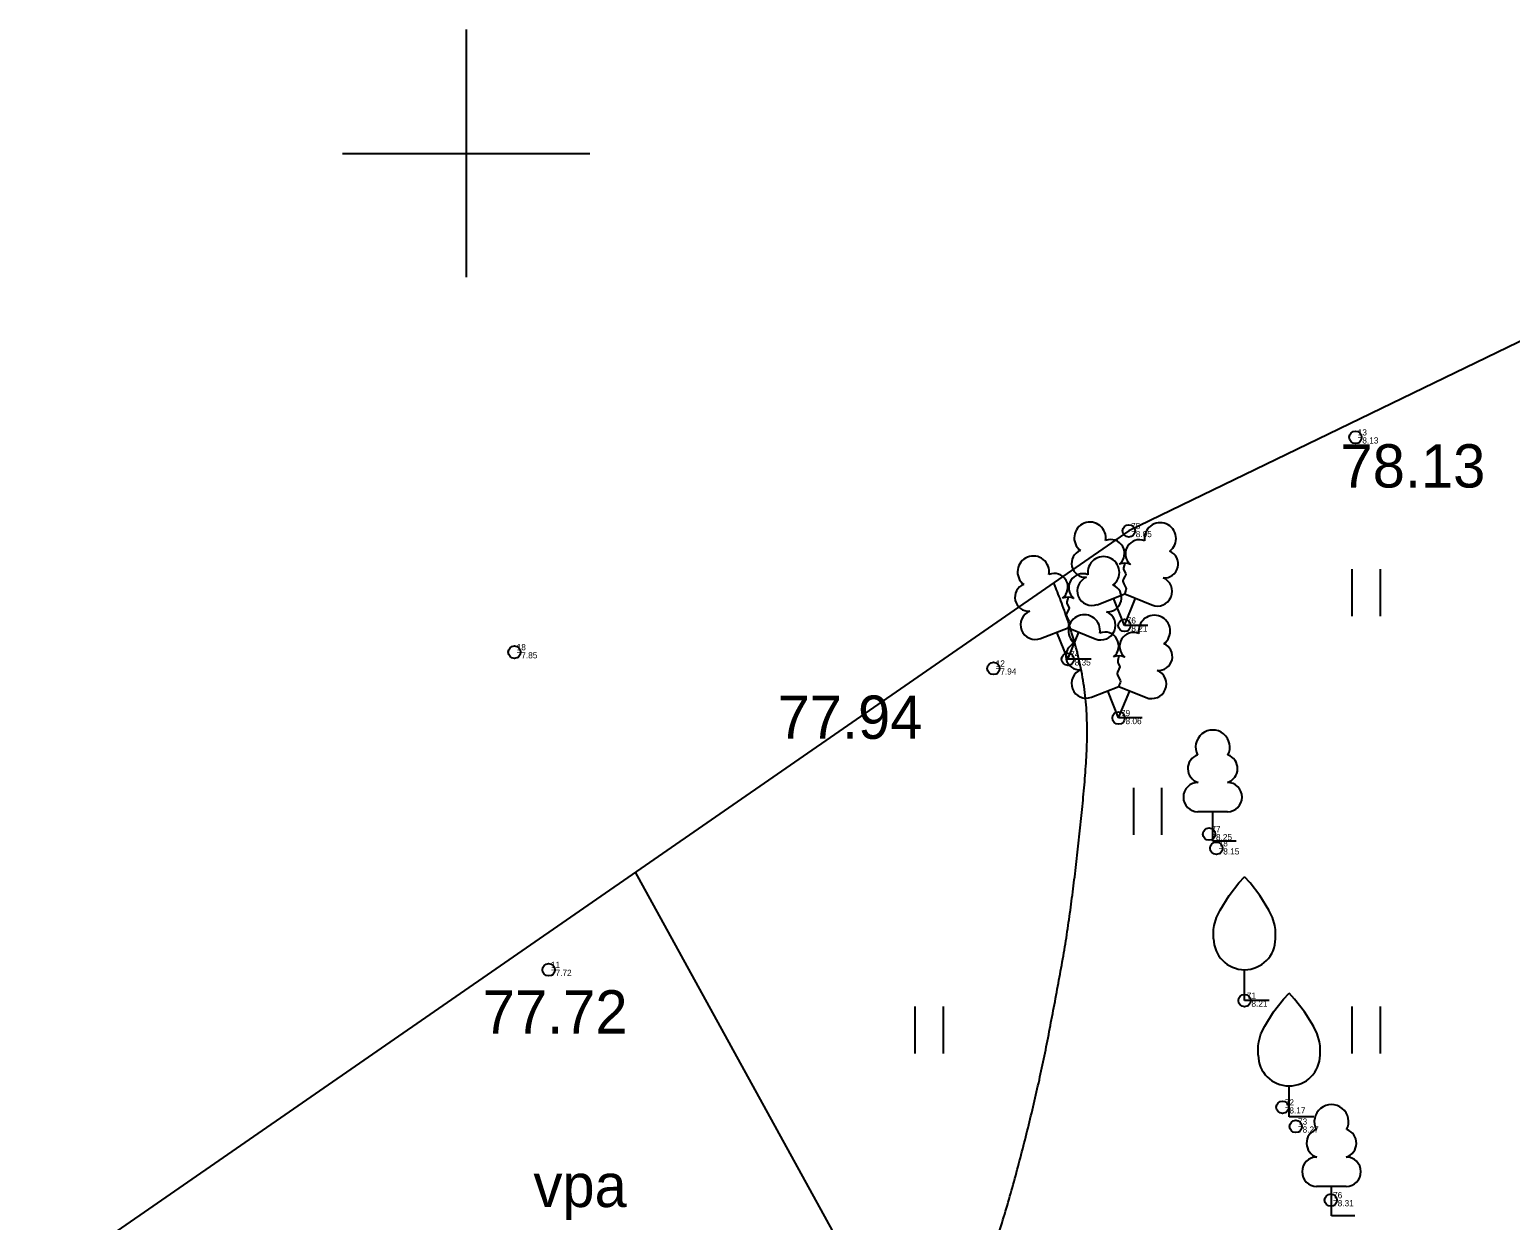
# Model space of a CAD drawing. Extents: x 629029 to 631575, y 6446036 to 6447892.
# Drawn here: x 630792.94 to 630816.9, y 6447182.75 to 6447202 of the extents above; entities that cross this region are included whole.
import ezdxf

# ---------------------------------------------------------------- set-up
doc = ezdxf.new("R2010")
doc.units = 0
for name, color, linetype in [('HALJASTUS', 7, 'Continuous'), ('HORISONTAAL-EH2000', 7, 'Continuous'), ('KORGUS-EH2000', 7, 'Continuous'), ('MOOTKORG-EH2000', 7, 'Continuous'), ('MOOTMPUNKT', 7, 'Continuous'), ('MOOTNR', 7, 'Continuous'), ('MOOTPIIR', 7, 'Continuous'), ('PUU', 7, 'Continuous'), ('VORK', 7, 'Continuous')]:
    doc.layers.add(name, color=color, linetype=linetype)

msp = doc.modelspace()

# ---------------------------------------------------------------- linework, layer by layer
at = {"layer": 'HALJASTUS'}
for p, q in [((630814.333, 6447193.276), (630814.333, 6447192.515)), ((630814.789, 6447193.276), (630814.789, 6447192.515)), ((630810.798, 6447189.741), (630810.798, 6447188.98)), ((630811.253, 6447189.741), (630811.253, 6447188.98)), ((630807.262, 6447186.205), (630807.262, 6447185.444)), ((630807.717, 6447186.205), (630807.717, 6447185.444)), ((630814.333, 6447186.205), (630814.333, 6447185.444)), ((630814.789, 6447186.205), (630814.789, 6447185.444))]:
    msp.add_line(p, q, dxfattribs=at)
msp.add_lwpolyline([(630793.663, 6447107.441), (630799.449, 6447110.937), (630801.663, 6447125.232), (630805.862, 6447132.644), (630798.462, 6447146.568), (630803.243, 6447153.864), (630807.687, 6447164.637), (630812.19, 6447171.971), (630809.676, 6447175.771), (630802.741, 6447188.375)], dxfattribs=at)
at = {"layer": 'HORISONTAAL-EH2000'}
msp.add_open_spline([(630823.491, 6447079.281), (630823.468, 6447079.381), (630823.416, 6447079.61), (630823.335, 6447079.968), (630823.249, 6447080.357), (630823.164, 6447080.746), (630823.08, 6447081.136), (630822.999, 6447081.525), (630822.918, 6447081.916), (630822.84, 6447082.306), (630822.763, 6447082.697), (630822.687, 6447083.088), (630822.612, 6447083.479), (630822.537, 6447083.87), (630822.462, 6447084.261), (630822.386, 6447084.652), (630822.311, 6447085.044), (630822.235, 6447085.435), (630822.16, 6447085.826), (630822.084, 6447086.217), (630822.009, 6447086.608), (630821.934, 6447086.999), (630821.859, 6447087.39), (630821.784, 6447087.781), (630821.71, 6447088.173), (630821.637, 6447088.564), (630821.568, 6447088.957), (630821.502, 6447089.349), (630821.44, 6447089.743), (630821.377, 6447090.136), (630821.316, 6447090.53), (630821.258, 6447090.924), (630821.206, 6447091.319), (630821.16, 6447091.714), (630821.118, 6447092.111), (630821.081, 6447092.507), (630821.049, 6447092.904), (630821.023, 6447093.302), (630821.001, 6447093.699), (630820.984, 6447094.097), (630820.972, 6447094.495), (630820.964, 6447094.894), (630820.96, 6447095.292), (630820.959, 6447095.69), (630820.961, 6447096.089), (630820.966, 6447096.487), (630820.972, 6447096.885), (630820.979, 6447097.283), (630820.987, 6447097.682), (630820.995, 6447098.08), (630821.002, 6447098.478), (630821.008, 6447098.876), (630821.012, 6447099.275), (630821.014, 6447099.673), (630821.013, 6447100.071), (630821.008, 6447100.47), (630820.998, 6447100.868), (630820.983, 6447101.266), (630820.962, 6447101.664), (630820.934, 6447102.061), (630820.896, 6447102.458), (630820.848, 6447102.853), (630820.789, 6447103.247), (630820.716, 6447103.639), (630820.628, 6447104.028), (630820.524, 6447104.413), (630820.402, 6447104.793), (630820.261, 6447105.166), (630820.099, 6447105.531), (630819.919, 6447105.886), (630819.73, 6447106.237), (630819.536, 6447106.584), (630819.336, 6447106.929), (630819.132, 6447107.271), (630818.922, 6447107.61), (630818.706, 6447107.945), (630818.483, 6447108.274), (630818.253, 6447108.6), (630818.024, 6447108.926), (630817.796, 6447109.253), (630817.573, 6447109.582), (630817.354, 6447109.915), (630817.139, 6447110.25), (630816.92, 6447110.583), (630816.692, 6447110.91), (630816.465, 6447111.237), (630816.248, 6447111.571), (630816.043, 6447111.913), (630815.841, 6447112.256), (630815.63, 6447112.594), (630815.404, 6447112.922), (630815.18, 6447113.251), (630814.963, 6447113.586), (630814.745, 6447113.919), (630814.52, 6447114.248), (630814.282, 6447114.566), (630814.029, 6447114.874), (630813.763, 6447115.172), (630813.487, 6447115.459), (630813.2, 6447115.735), (630812.903, 6447116.001), (630812.602, 6447116.262), (630812.307, 6447116.529), (630812.017, 6447116.802), (630811.729, 6447117.077), (630811.44, 6447117.352), (630811.151, 6447117.626), (630810.872, 6447117.91), (630810.604, 6447118.204), (630810.344, 6447118.506), (630810.087, 6447118.812), (630809.832, 6447119.118), (630809.588, 6447119.432), (630809.361, 6447119.759), (630809.147, 6447120.096), (630808.942, 6447120.438), (630808.742, 6447120.782), (630808.546, 6447121.129), (630808.357, 6447121.48), (630808.172, 6447121.832), (630807.999, 6447122.191), (630807.842, 6447122.557), (630807.696, 6447122.928), (630807.559, 6447123.303), (630807.426, 6447123.678), (630807.299, 6447124.056), (630807.179, 6447124.435), (630807.067, 6447124.818), (630806.965, 6447125.204), (630806.876, 6447125.593), (630806.804, 6447125.984), (630806.75, 6447126.379), (630806.711, 6447126.775), (630806.678, 6447127.172), (630806.64, 6447127.569), (630806.619, 6447127.966), (630806.628, 6447128.364), (630806.648, 6447128.763), (630806.661, 6447129.161), (630806.683, 6447129.558), (630806.726, 6447129.954), (630806.783, 6447130.349), (630806.849, 6447130.743), (630806.916, 6447131.136), (630806.981, 6447131.529), (630807.04, 6447131.923), (630807.087, 6447132.318), (630807.122, 6447132.715), (630807.146, 6447133.113), (630807.157, 6447133.511), (630807.158, 6447133.91), (630807.15, 6447134.308), (630807.136, 6447134.706), (630807.117, 6447135.104), (630807.096, 6447135.502), (630807.072, 6447135.899), (630807.046, 6447136.297), (630807.016, 6447136.694), (630806.983, 6447137.091), (630806.947, 6447137.487), (630806.908, 6447137.884), (630806.867, 6447138.28), (630806.823, 6447138.676), (630806.776, 6447139.071), (630806.725, 6447139.466), (630806.67, 6447139.861), (630806.616, 6447140.256), (630806.562, 6447140.65), (630806.506, 6447141.044), (630806.446, 6447141.438), (630806.384, 6447141.832), (630806.32, 6447142.225), (630806.254, 6447142.618), (630806.187, 6447143.01), (630806.119, 6447143.403), (630806.05, 6447143.795), (630805.981, 6447144.187), (630805.911, 6447144.579), (630805.842, 6447144.972), (630805.774, 6447145.364), (630805.709, 6447145.757), (630805.646, 6447146.15), (630805.586, 6447146.544), (630805.53, 6447146.939), (630805.478, 6447147.333), (630805.43, 6447147.729), (630805.387, 6447148.125), (630805.349, 6447148.521), (630805.315, 6447148.918), (630805.285, 6447149.316), (630805.26, 6447149.713), (630805.239, 6447150.111), (630805.222, 6447150.508), (630805.209, 6447150.906), (630805.199, 6447151.305), (630805.193, 6447151.704), (630805.197, 6447152.103), (630805.217, 6447152.501), (630805.259, 6447152.897), (630805.326, 6447153.29), (630805.419, 6447153.678), (630805.536, 6447154.06), (630805.675, 6447154.434), (630805.834, 6447154.8), (630806.006, 6447155.159), (630806.188, 6447155.514), (630806.374, 6447155.866), (630806.56, 6447156.218), (630806.747, 6447156.57), (630806.935, 6447156.921), (630807.125, 6447157.271), (630807.318, 6447157.62), (630807.514, 6447157.967), (630807.712, 6447158.312), (630807.912, 6447158.657), (630808.113, 6447159), (630808.313, 6447159.345), (630808.512, 6447159.69), (630808.71, 6447160.036), (630808.908, 6447160.381), (630809.106, 6447160.727), (630809.301, 6447161.074), (630809.493, 6447161.423), (630809.679, 6447161.775), (630809.851, 6447162.135), (630810.008, 6447162.502), (630810.145, 6447162.876), (630810.262, 6447163.258), (630810.355, 6447163.647), (630810.421, 6447164.041), (630810.456, 6447164.438), (630810.457, 6447164.839), (630810.421, 6447165.238), (630810.349, 6447165.632), (630810.241, 6447166.016), (630810.097, 6447166.387), (630809.928, 6447166.748), (630809.745, 6447167.103), (630809.562, 6447167.457), (630809.37, 6447167.805), (630809.156, 6447168.141), (630808.929, 6447168.469), (630808.698, 6447168.794), (630808.47, 6447169.122), (630808.254, 6447169.457), (630808.051, 6447169.799), (630807.861, 6447170.149), (630807.684, 6447170.506), (630807.519, 6447170.869), (630807.366, 6447171.236), (630807.222, 6447171.607), (630807.085, 6447171.982), (630806.954, 6447172.36), (630806.836, 6447172.742), (630806.738, 6447173.128), (630806.667, 6447173.519), (630806.609, 6447173.914), (630806.548, 6447174.307), (630806.494, 6447174.702), (630806.459, 6447175.099), (630806.451, 6447175.499), (630806.471, 6447175.898), (630806.521, 6447176.294), (630806.603, 6447176.684), (630806.699, 6447177.071), (630806.796, 6447177.457), (630806.903, 6447177.841), (630807.026, 6447178.219), (630807.164, 6447178.593), (630807.311, 6447178.963), (630807.461, 6447179.333), (630807.61, 6447179.702), (630807.756, 6447180.073), (630807.896, 6447180.446), (630808.031, 6447180.821), (630808.16, 6447181.197), (630808.292, 6447181.573), (630808.424, 6447181.949), (630808.552, 6447182.326), (630808.673, 6447182.706), (630808.786, 6447183.088), (630808.893, 6447183.471), (630808.995, 6447183.856), (630809.093, 6447184.243), (630809.187, 6447184.63), (630809.276, 6447185.018), (630809.359, 6447185.408), (630809.436, 6447185.798), (630809.51, 6447186.19), (630809.584, 6447186.581), (630809.656, 6447186.973), (630809.721, 6447187.366), (630809.778, 6447187.76), (630809.829, 6447188.155), (630809.877, 6447188.55), (630809.922, 6447188.946), (630809.963, 6447189.342), (630810.001, 6447189.739), (630810.033, 6447190.138), (630810.051, 6447190.537), (630810.047, 6447190.935), (630810.012, 6447191.331), (630809.942, 6447191.723), (630809.843, 6447192.11), (630809.723, 6447192.492), (630809.61, 6447192.806), (630809.535, 6447192.992), (630809.509, 6447193.055)], degree=3, dxfattribs=at)
at = {"layer": 'KORGUS-EH2000'}
for centre in [(630814.389, 6447195.408), (630808.532, 6447191.672), (630801.336, 6447186.799)]:
    msp.add_circle(centre, 0.1, dxfattribs=at)
at = {"layer": 'MOOTMPUNKT'}
for centre in [(630814.389, 6447195.408), (630810.723, 6447193.894), (630810.652, 6447192.367), (630800.782, 6447191.934), (630809.735, 6447191.819), (630808.532, 6447191.672), (630810.558, 6447190.87), (630812.021, 6447188.993), (630812.139, 6447188.763), (630801.336, 6447186.799), (630812.595, 6447186.3), (630813.209, 6447184.575), (630813.423, 6447184.265), (630813.99, 6447183.074)]:
    msp.add_circle(centre, 0.1, dxfattribs=at)
at = {"layer": 'MOOTPIIR'}
msp.add_lwpolyline([(630887.912, 6447044.983), (630913.01, 6447056.934), (630911.501, 6447060.78), (630909.574, 6447063.799), (630903.719, 6447065.079), (630902.774, 6447065.274), (630887.233, 6447089.88), (630887.864, 6447096.763), (630886.133, 6447105.951), (630888.213, 6447115.604), (630887.278, 6447120.829), (630885.036, 6447127.466), (630873.439, 6447137.367), (630863.636, 6447134.873), (630840.79, 6447163.417), (630827.346, 6447187.707), (630820.425, 6447198.589), (630810.723, 6447193.894), (630765.254, 6447162.455), (630807.6, 6447080.453), (630861.029, 6447076.514), (630871.239, 6447058.233), (630881.645, 6447052.354)], close=True, dxfattribs=at)
at = {"layer": 'PUU'}
for p, q in [((630810.212, 6447192.702), (630810.657, 6447192.877)), ((630810.652, 6447192.367), (630810.477, 6447192.807)), ((630810.652, 6447192.367), (630810.832, 6447192.807)), ((630810.657, 6447192.877), (630811.097, 6447192.697)), ((630809.295, 6447192.154), (630809.74, 6447192.329)), ((630809.735, 6447191.819), (630809.56, 6447192.259)), ((630809.735, 6447191.819), (630809.915, 6447192.259)), ((630809.74, 6447192.329), (630810.18, 6447192.149)), ((630811.032, 6447192.367), (630810.652, 6447192.367)), ((630810.115, 6447191.819), (630809.735, 6447191.819)), ((630810.118, 6447191.205), (630810.563, 6447191.38)), ((630810.558, 6447190.87), (630810.383, 6447191.31)), ((630810.558, 6447190.87), (630810.738, 6447191.31)), ((630810.563, 6447191.38), (630811.003, 6447191.2)), ((630810.938, 6447190.87), (630810.558, 6447190.87)), ((630812.32, 6447189.353), (630811.84, 6447189.353)), ((630812.08, 6447188.878), (630812.08, 6447189.353)), ((630812.46, 6447188.878), (630812.08, 6447188.878)), ((630812.595, 6447186.3), (630812.595, 6447186.8)), ((630812.995, 6447186.3), (630812.595, 6447186.3)), ((630813.316, 6447184.42), (630813.316, 6447184.92)), ((630813.716, 6447184.42), (630813.316, 6447184.42)), ((630814.241, 6447183.296), (630813.761, 6447183.296)), ((630814.001, 6447182.821), (630814.001, 6447183.296)), ((630814.381, 6447182.821), (630814.001, 6447182.821))]:
    msp.add_line(p, q, dxfattribs=at)
for points in [[(630810.657, 6447193.372), (630810.637, 6447193.297), (630810.637, 6447193.277), (630810.647, 6447193.247), (630810.667, 6447193.212), (630810.672, 6447193.192), (630810.657, 6447193.157), (630810.632, 6447193.107), (630810.627, 6447193.082), (630810.632, 6447193.067), (630810.642, 6447193.037), (630810.677, 6447192.977), (630810.682, 6447192.957), (630810.677, 6447192.937), (630810.662, 6447192.902), (630810.657, 6447192.877)], [(630809.74, 6447192.824), (630809.72, 6447192.749), (630809.72, 6447192.729), (630809.73, 6447192.699), (630809.75, 6447192.664), (630809.755, 6447192.644), (630809.74, 6447192.609), (630809.715, 6447192.559), (630809.71, 6447192.534), (630809.715, 6447192.519), (630809.725, 6447192.489), (630809.76, 6447192.429), (630809.765, 6447192.409), (630809.76, 6447192.389), (630809.745, 6447192.354), (630809.74, 6447192.329)], [(630810.563, 6447191.875), (630810.543, 6447191.8), (630810.543, 6447191.78), (630810.553, 6447191.75), (630810.573, 6447191.715), (630810.578, 6447191.695), (630810.563, 6447191.66), (630810.538, 6447191.61), (630810.533, 6447191.585), (630810.538, 6447191.57), (630810.548, 6447191.54), (630810.583, 6447191.48), (630810.588, 6447191.46), (630810.583, 6447191.44), (630810.568, 6447191.405), (630810.563, 6447191.38)], [(630812.095, 6447187.3), (630812.095, 6447187.45), (630812.105, 6447187.515), (630812.14, 6447187.645), (630812.2, 6447187.765), (630812.345, 6447188), (630812.505, 6447188.205), (630812.595, 6447188.3)], [(630813.095, 6447187.3), (630813.095, 6447187.45), (630813.085, 6447187.515), (630813.05, 6447187.645), (630812.99, 6447187.765), (630812.845, 6447188), (630812.685, 6447188.205), (630812.595, 6447188.3)], [(630812.816, 6447185.42), (630812.816, 6447185.57), (630812.826, 6447185.635), (630812.861, 6447185.765), (630812.921, 6447185.885), (630813.066, 6447186.12), (630813.226, 6447186.325), (630813.316, 6447186.42)], [(630813.816, 6447185.42), (630813.816, 6447185.57), (630813.806, 6447185.635), (630813.771, 6447185.765), (630813.711, 6447185.885), (630813.566, 6447186.12), (630813.406, 6447186.325), (630813.316, 6447186.42)]]:
    msp.add_lwpolyline(points, dxfattribs=at)
for centre, radius, start, end in [((630810.095, 6447193.781), 0.256, 111.5027, 232.5173), ((630810.095, 6447193.781), 0.256, 350.4856, 111.5002), ((630811.231, 6447193.772), 0.256, 67.6168, 188.6314), ((630811.231, 6447193.772), 0.256, 306.5997, 67.6143), ((630810.43, 6447193.531), 0.224, 308.5041, 111.5725), ((630810.893, 6447193.526), 0.225, 67.7016, 230.5126), ((630809.178, 6447193.233), 0.256, 111.5027, 232.5173), ((630809.178, 6447193.233), 0.256, 350.4856, 111.5002), ((630810.021, 6447193.37), 0.224, 111.4304, 274.4987), ((630810.314, 6447193.224), 0.256, 67.6168, 188.6314), ((630810.314, 6447193.224), 0.256, 306.5997, 67.6143), ((630811.298, 6447193.36), 0.224, 264.6183, 67.6866), ((630810.656, 6447193.134), 0.237, 66.7655, 111.5015), ((630809.104, 6447192.822), 0.224, 111.4304, 274.4987), ((630809.513, 6447192.983), 0.224, 308.5041, 111.5725), ((630809.976, 6447192.978), 0.225, 67.7016, 230.5126), ((630810.126, 6447192.925), 0.237, 111.5014, 291.5004), ((630810.381, 6447192.812), 0.224, 264.6183, 67.6866), ((630811.187, 6447192.917), 0.237, 247.6166, 67.6155), ((630809.739, 6447192.586), 0.237, 66.7655, 111.5015), ((630809.209, 6447192.377), 0.237, 111.5014, 291.5004), ((630810.001, 6447192.284), 0.256, 111.5027, 232.5173), ((630810.001, 6447192.284), 0.256, 350.4856, 111.5002), ((630810.27, 6447192.369), 0.237, 247.6166, 67.6155), ((630811.137, 6447192.275), 0.256, 67.6168, 188.6314), ((630811.137, 6447192.275), 0.256, 306.5997, 67.6143), ((630810.336, 6447192.034), 0.224, 308.5041, 111.5725), ((630809.927, 6447191.873), 0.224, 111.4304, 274.4987), ((630810.799, 6447192.029), 0.225, 67.7016, 230.5126), ((630811.204, 6447191.863), 0.224, 264.6183, 67.6866), ((630810.562, 6447191.637), 0.237, 66.7655, 111.5015), ((630810.032, 6447191.428), 0.237, 111.5014, 291.5004), ((630811.093, 6447191.42), 0.237, 247.6166, 67.6155), ((630812.08, 6447190.398), 0.277, 332.5799, 207.4201), ((630811.91, 6447190.051), 0.233, 109.0217, 253.1415), ((630812.25, 6447190.051), 0.233, 286.8508, 70.9859), ((630811.843, 6447189.59), 0.238, 90.0016, 269.3953), ((630812.317, 6447189.59), 0.238, 270.6047, 89.9984), ((630812.595, 6447187.3), 0.5, 180, 0), ((630813.316, 6447185.42), 0.5, 180, 0), ((630814.001, 6447184.341), 0.277, 332.5799, 207.4201), ((630813.831, 6447183.994), 0.233, 109.0217, 253.1415), ((630814.172, 6447183.994), 0.233, 286.8508, 70.9859), ((630813.764, 6447183.533), 0.238, 90.0016, 269.3953), ((630814.239, 6447183.533), 0.238, 270.6047, 89.9984)]:
    msp.add_arc(centre, radius, start, end, dxfattribs=at)
at = {"layer": 'VORK'}
for p, q in [((630800, 6447202), (630800, 6447198)), ((630798, 6447200), (630802, 6447200))]:
    msp.add_line(p, q, dxfattribs=at)

# ---------------------------------------------------------------- texts
at = {"layer": 'HALJASTUS'}
msp.add_text('vpa', height=0.7, dxfattribs=at).set_placement((630801.091, 6447182.962))
at = {"layer": 'KORGUS-EH2000'}
for s, p in [(' 78.13', (630813.888, 6447194.596)), (' 77.94', (630804.78, 6447190.533)), (' 77.72', (630800.01, 6447185.768))]:
    msp.add_text(s, height=0.7, dxfattribs=at).set_placement(p)
at = {"layer": 'MOOTKORG-EH2000'}
for s, p in [(' 78.13', (630814.389, 6447195.308)), (' 78.05', (630810.723, 6447193.794)), (' 78.21', (630810.652, 6447192.267)), (' 77.85', (630800.782, 6447191.834)), (' 78.35', (630809.735, 6447191.719)), (' 77.94', (630808.532, 6447191.572)), (' 78.06', (630810.558, 6447190.77)), (' 78.25', (630812.021, 6447188.893)), (' 78.15', (630812.139, 6447188.663)), (' 77.72', (630801.336, 6447186.699)), (' 78.21', (630812.595, 6447186.2)), (' 78.17', (630813.209, 6447184.475)), (' 78.27', (630813.423, 6447184.165)), (' 78.31', (630813.99, 6447182.974))]:
    msp.add_text(s, height=0.1, dxfattribs=at).set_placement(p)
at = {"layer": 'MOOTNR'}
for s, p in [(' 13', (630814.389, 6447195.438)), (' 75', (630810.723, 6447193.924)), (' 76', (630810.652, 6447192.397)), (' 18', (630800.782, 6447191.964)), (' 12', (630808.532, 6447191.702)), (' 74', (630809.735, 6447191.849)), (' 79', (630810.558, 6447190.9)), (' 77', (630812.021, 6447189.023)), (' 78', (630812.139, 6447188.793)), (' 11', (630801.336, 6447186.829)), (' 71', (630812.595, 6447186.33)), (' 72', (630813.209, 6447184.605)), (' 73', (630813.423, 6447184.295)), (' 76', (630813.99, 6447183.104))]:
    msp.add_text(s, height=0.1, dxfattribs=at).set_placement(p)

doc.saveas('drawing.dxf')
